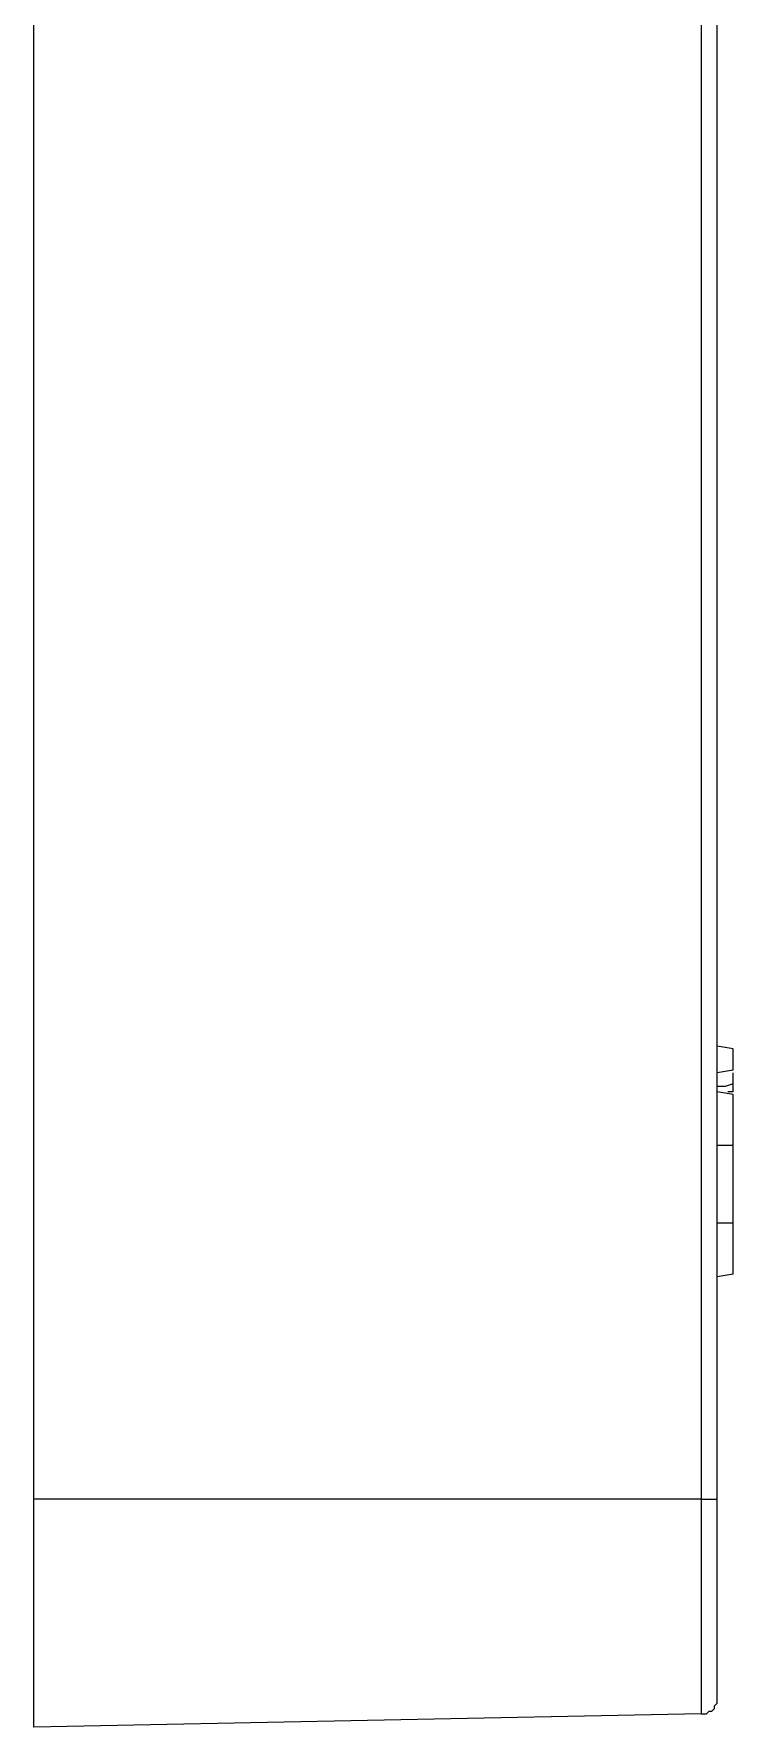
# Model space of a CAD drawing. Header units: centimetres. Extents: x -4.9 to 8, y -12.7 to 4.
# Drawn here: x 6.46 to 7.381, y -8.291 to -6.063 of the extents above; entities that cross this region are included whole.
import ezdxf

# ---------------------------------------------------------------- set-up
doc = ezdxf.new("R2010")
doc.units = ezdxf.units.CM
doc.header["$MEASUREMENT"] = 0
doc.layers.add('Layer 1', color=7, linetype='Continuous')

msp = doc.modelspace()

# ---------------------------------------------------------------- linework, layer by layer
at = {"layer": 'Layer 1', "color": 250, "lineweight": 25}
for points in [[(6.46023, -7.99084), (6.46023, -7.99084), (6.46023, 3.65082), (6.46023, 3.65082)], [(7.33866, 3.65082), (7.33866, 3.65082), (7.33866, -7.99084), (7.33866, -7.99084)], [(7.35982, -7.99084), (7.35982, -7.99084), (7.35982, 3.65082), (7.35982, 3.65082)], [(7.38098, -7.39818), (7.38098, -7.39818), (7.35982, -7.39465), (7.35982, -7.39465)], [(7.38098, -7.4264), (7.38098, -7.4264), (7.38098, -7.39818), (7.38098, -7.39818)], [(7.38098, -7.4264), (7.38098, -7.4264), (7.35982, -7.42993), (7.35982, -7.42993)], [(7.38098, -7.44404), (7.38098, -7.44404), (7.38098, -7.42993), (7.38098, -7.42993)], [(7.38098, -7.45815), (7.38098, -7.45815), (7.35982, -7.45462), (7.35982, -7.45462)], [(7.38098, -7.45462), (7.38098, -7.45462), (7.37393, -7.45462), (7.37393, -7.45462)], [(7.38098, -7.45462), (7.38098, -7.45462), (7.38098, -7.44404), (7.38098, -7.44404)], [(7.38098, -7.52518), (7.38098, -7.52518), (7.35982, -7.52518), (7.35982, -7.52518)], [(7.38098, -7.62748), (7.38098, -7.62748), (7.38098, -7.52518), (7.38098, -7.52518)], [(7.38098, -7.54987), (7.38098, -7.54987), (7.38098, -7.54987), (7.38098, -7.54987)], [(7.38098, -7.62748), (7.38098, -7.62748), (7.35982, -7.62748), (7.35982, -7.62748)], [(7.38098, -7.69451), (7.38098, -7.69451), (7.35982, -7.69804), (7.35982, -7.69804)], [(7.38098, -7.69451), (7.38098, -7.69451), (7.35982, -7.69804), (7.35982, -7.69804)], [(7.38098, -7.69451), (7.38098, -7.69451), (7.38098, -7.69451), (7.38098, -7.69451)], [(7.33866, -7.99084), (7.33866, -7.99084), (6.46023, -7.99084), (6.46023, -7.99084)], [(7.33866, -8.27307), (7.33866, -8.27307), (6.46023, -8.29071), (6.46023, -8.29071)]]:
    msp.add_open_spline(points, degree=3, dxfattribs=at)
for points, knots in [([(7.38098, -7.44404), (7.38098, -7.44404), (7.37041, -7.44757), (7.37041, -7.44757), (7.37041, -7.44757), (7.37041, -7.44757), (7.35982, -7.44757), (7.35982, -7.44757)], [0, 0, 0, 0, 0.3333333, 0.3333333, 0.3333333, 0.3333333, 1, 1, 1, 1]), ([(7.38098, -7.52518), (7.38098, -7.52518), (7.38098, -7.50048), (7.38098, -7.50048), (7.38098, -7.50048), (7.38098, -7.50048), (7.38098, -7.48284), (7.38098, -7.48284), (7.38098, -7.48284), (7.38098, -7.48284), (7.38098, -7.46873), (7.38098, -7.46873), (7.38098, -7.46873), (7.38098, -7.46873), (7.38098, -7.46168), (7.38098, -7.46168), (7.38098, -7.46168), (7.38098, -7.46168), (7.38098, -7.45815), (7.38098, -7.45815)], [0, 0, 0, 0, 0.1666667, 0.1666667, 0.1666667, 0.1666667, 0.3333333, 0.3333333, 0.3333333, 0.3333333, 0.5, 0.5, 0.5, 0.5, 0.6666667, 0.6666667, 0.6666667, 0.6666667, 1, 1, 1, 1]), ([(7.38098, -7.69451), (7.38098, -7.69451), (7.38098, -7.69098), (7.38098, -7.69098), (7.38098, -7.69098), (7.38098, -7.69098), (7.38098, -7.6804), (7.38098, -7.6804), (7.38098, -7.6804), (7.38098, -7.6804), (7.38098, -7.66629), (7.38098, -7.66629), (7.38098, -7.66629), (7.38098, -7.66629), (7.38098, -7.64512), (7.38098, -7.64512), (7.38098, -7.64512), (7.38098, -7.64512), (7.38098, -7.62748), (7.38098, -7.62748)], [0, 0, 0, 0, 0.1666667, 0.1666667, 0.1666667, 0.1666667, 0.3333333, 0.3333333, 0.3333333, 0.3333333, 0.5, 0.5, 0.5, 0.5, 0.6666667, 0.6666667, 0.6666667, 0.6666667, 1, 1, 1, 1]), ([(6.46023, -8.29071), (6.46023, -8.29071), (6.46023, -8.28365), (6.46023, -8.28365), (6.46023, -8.28365), (6.46023, -8.28365), (6.46023, -8.26601), (6.46023, -8.26601), (6.46023, -8.26601), (6.46023, -8.26601), (6.46023, -8.23779), (6.46023, -8.23779), (6.46023, -8.23779), (6.46023, -8.23779), (6.46023, -8.20251), (6.46023, -8.20251), (6.46023, -8.20251), (6.46023, -8.20251), (6.46023, -8.15665), (6.46023, -8.15665), (6.46023, -8.15665), (6.46023, -8.15665), (6.46023, -8.10373), (6.46023, -8.10373), (6.46023, -8.10373), (6.46023, -8.10373), (6.46023, -8.04729), (6.46023, -8.04729), (6.46023, -8.04729), (6.46023, -8.04729), (6.46023, -7.99084), (6.46023, -7.99084)], [0, 0, 0, 0, 0.1111111, 0.1111111, 0.1111111, 0.1111111, 0.2222222, 0.2222222, 0.2222222, 0.2222222, 0.3333333, 0.3333333, 0.3333333, 0.3333333, 0.4444444, 0.4444444, 0.4444444, 0.4444444, 0.5555556, 0.5555556, 0.5555556, 0.5555556, 0.6666667, 0.6666667, 0.6666667, 0.6666667, 0.7777778, 0.7777778, 0.7777778, 0.7777778, 1, 1, 1, 1]), ([(7.33866, -7.99084), (7.33866, -7.99084), (7.33866, -8.04376), (7.33866, -8.04376), (7.33866, -8.04376), (7.33866, -8.04376), (7.33866, -8.09668), (7.33866, -8.09668), (7.33866, -8.09668), (7.33866, -8.09668), (7.33866, -8.14607), (7.33866, -8.14607), (7.33866, -8.14607), (7.33866, -8.14607), (7.33866, -8.19193), (7.33866, -8.19193), (7.33866, -8.19193), (7.33866, -8.19193), (7.33866, -8.22721), (7.33866, -8.22721), (7.33866, -8.22721), (7.33866, -8.22721), (7.33866, -8.2519), (7.33866, -8.2519), (7.33866, -8.2519), (7.33866, -8.2519), (7.33866, -8.26954), (7.33866, -8.26954), (7.33866, -8.26954), (7.33866, -8.26954), (7.33866, -8.27307), (7.33866, -8.27307)], [0, 0, 0, 0, 0.1111111, 0.1111111, 0.1111111, 0.1111111, 0.2222222, 0.2222222, 0.2222222, 0.2222222, 0.3333333, 0.3333333, 0.3333333, 0.3333333, 0.4444444, 0.4444444, 0.4444444, 0.4444444, 0.5555556, 0.5555556, 0.5555556, 0.5555556, 0.6666667, 0.6666667, 0.6666667, 0.6666667, 0.7777778, 0.7777778, 0.7777778, 0.7777778, 1, 1, 1, 1]), ([(7.33866, -7.99084), (7.33866, -7.99084), (7.34218, -7.99084), (7.34218, -7.99084), (7.34218, -7.99084), (7.34218, -7.99084), (7.34571, -7.99084), (7.34571, -7.99084), (7.34571, -7.99084), (7.34571, -7.99084), (7.34923, -7.99084), (7.34923, -7.99084), (7.34923, -7.99084), (7.34923, -7.99084), (7.35276, -7.99084), (7.35276, -7.99084), (7.35276, -7.99084), (7.35276, -7.99084), (7.3563, -7.99084), (7.3563, -7.99084), (7.3563, -7.99084), (7.3563, -7.99084), (7.35982, -7.99084), (7.35982, -7.99084)], [0, 0, 0, 0, 0.1428571, 0.1428571, 0.1428571, 0.1428571, 0.2857143, 0.2857143, 0.2857143, 0.2857143, 0.4285714, 0.4285714, 0.4285714, 0.4285714, 0.5714286, 0.5714286, 0.5714286, 0.5714286, 0.7142857, 0.7142857, 0.7142857, 0.7142857, 1, 1, 1, 1]), ([(7.35982, -8.25543), (7.35982, -8.25543), (7.35982, -8.24837), (7.35982, -8.24837), (7.35982, -8.24837), (7.35982, -8.24837), (7.35982, -8.23426), (7.35982, -8.23426), (7.35982, -8.23426), (7.35982, -8.23426), (7.35982, -8.20957), (7.35982, -8.20957), (7.35982, -8.20957), (7.35982, -8.20957), (7.35982, -8.17782), (7.35982, -8.17782), (7.35982, -8.17782), (7.35982, -8.17782), (7.35982, -8.13548), (7.35982, -8.13548), (7.35982, -8.13548), (7.35982, -8.13548), (7.35982, -8.08962), (7.35982, -8.08962), (7.35982, -8.08962), (7.35982, -8.08962), (7.35982, -8.04023), (7.35982, -8.04023), (7.35982, -8.04023), (7.35982, -8.04023), (7.35982, -7.99084), (7.35982, -7.99084)], [0, 0, 0, 0, 0.1111111, 0.1111111, 0.1111111, 0.1111111, 0.2222222, 0.2222222, 0.2222222, 0.2222222, 0.3333333, 0.3333333, 0.3333333, 0.3333333, 0.4444444, 0.4444444, 0.4444444, 0.4444444, 0.5555556, 0.5555556, 0.5555556, 0.5555556, 0.6666667, 0.6666667, 0.6666667, 0.6666667, 0.7777778, 0.7777778, 0.7777778, 0.7777778, 1, 1, 1, 1]), ([(7.33866, -8.27307), (7.33866, -8.27307), (7.34218, -8.27307), (7.34218, -8.27307), (7.34218, -8.27307), (7.34218, -8.27307), (7.34571, -8.27307), (7.34571, -8.27307), (7.34571, -8.27307), (7.34571, -8.27307), (7.34923, -8.26954), (7.34923, -8.26954), (7.34923, -8.26954), (7.34923, -8.26954), (7.35276, -8.26954), (7.35276, -8.26954), (7.35276, -8.26954), (7.35276, -8.26954), (7.3563, -8.26601), (7.3563, -8.26601), (7.3563, -8.26601), (7.3563, -8.26601), (7.3563, -8.26248), (7.3563, -8.26248), (7.3563, -8.26248), (7.3563, -8.26248), (7.35982, -8.25896), (7.35982, -8.25896), (7.35982, -8.25896), (7.35982, -8.25896), (7.35982, -8.25543), (7.35982, -8.25543)], [0, 0, 0, 0, 0.1111111, 0.1111111, 0.1111111, 0.1111111, 0.2222222, 0.2222222, 0.2222222, 0.2222222, 0.3333333, 0.3333333, 0.3333333, 0.3333333, 0.4444444, 0.4444444, 0.4444444, 0.4444444, 0.5555556, 0.5555556, 0.5555556, 0.5555556, 0.6666667, 0.6666667, 0.6666667, 0.6666667, 0.7777778, 0.7777778, 0.7777778, 0.7777778, 1, 1, 1, 1])]:
    msp.add_open_spline(points, degree=3, knots=knots, dxfattribs=at)

doc.saveas('drawing.dxf')
